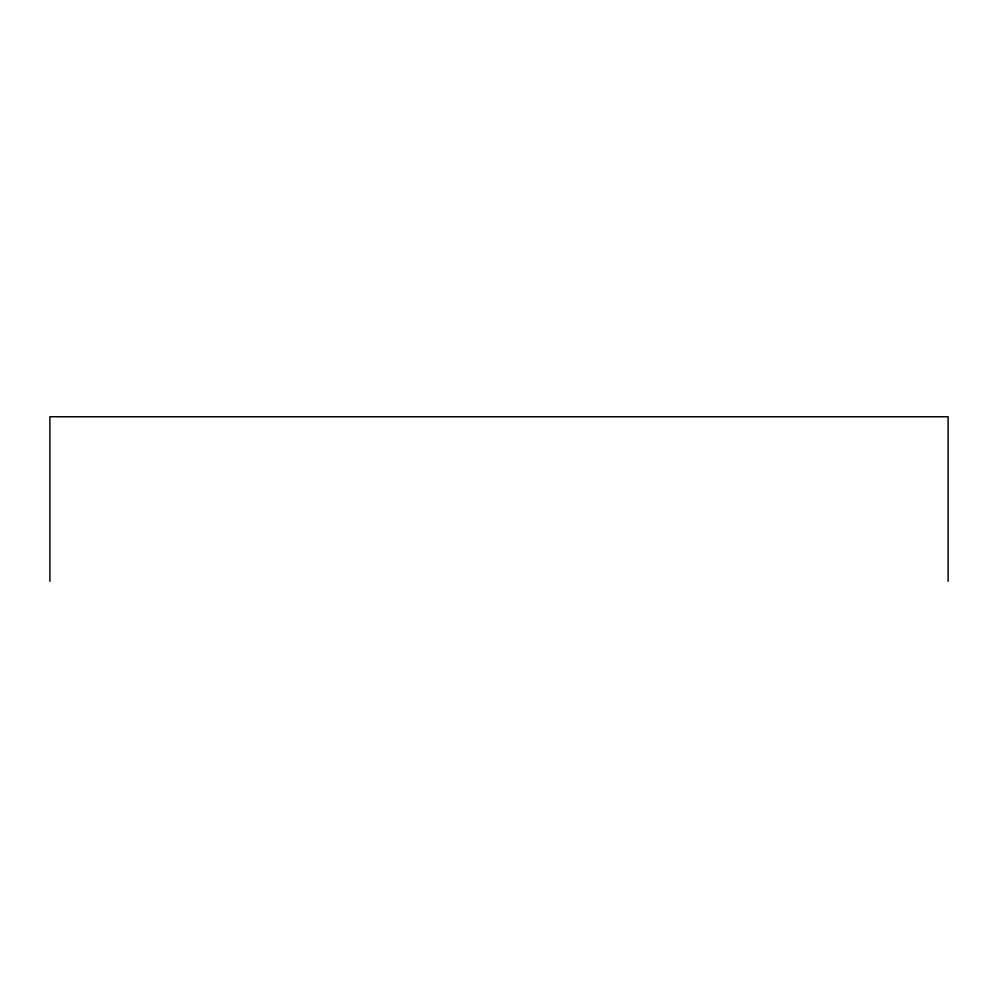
<?xml version="1.0" encoding="UTF-8"?>
<svg xmlns="http://www.w3.org/2000/svg" width="998" height="998" viewBox="0 0 998 998"><rect width="100%" height="100%" fill="white"/><g stroke="black" fill="none" stroke-linecap="round" stroke-linejoin="round"><path stroke-width="1.5" d="M948.1 581.248L948.1 416.752L49.9 416.752L49.9 581.248"/></g></svg>
